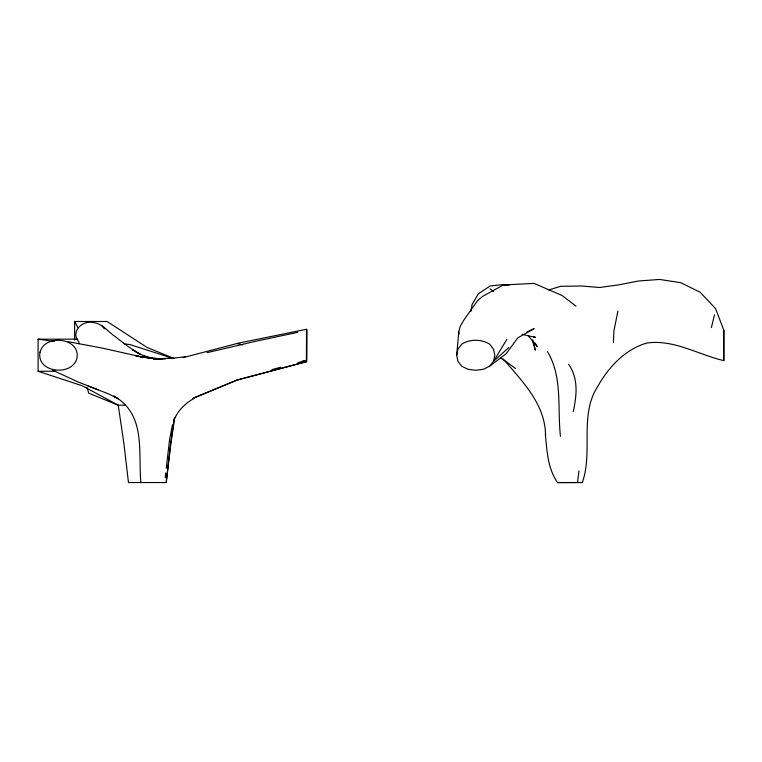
<?xml version="1.0" encoding="UTF-8"?>
<svg xmlns="http://www.w3.org/2000/svg" width="762" height="762" viewBox="0 0 762 762"><rect width="100%" height="100%" fill="white"/><g stroke="black" fill="none" stroke-linecap="round" stroke-linejoin="round"><path stroke-width="1.14" d="M548.669 289.912L560.699 286.302L581.654 286.007L599.675 287.503L618.411 284.893L638.461 281.007L659.568 279.444L680.685 282.664L700.173 292.265L715.537 308.562L723.814 330.251L723.795 360.626C698.183 354.654 673.903 339.166 646.805 343.043C625.031 349.387 608.848 366.951 597.884 386.134C578.872 415.452 593.369 451.304 582.311 482.546L557.527 482.556C547.773 468.516 546.916 451.018 545.402 434.569L545.525 435.493C545.421 404.079 522.17 381.295 503.244 358.997M613.429 342.443L613.915 330.946L617.906 311.087M306.534 360.35L306.534 330.517L306.534 360.35L297.856 362.636M534.248 328.565L517.769 337.89L506.149 353.73L489.709 366.189L483.413 369.294L475.745 370.275L468.087 369.275L461.715 366.255L457.914 361.226L456.705 355.254L458.781 331.765L460.229 326.355L463.41 320.754L477.545 300.58L482.794 296.275L503.349 284.959L534.057 283.388L562.089 295.504L576.043 306.191M165.24 477.774L165.754 472.992M166.268 468.211L169.612 439.341L172.479 424.815M166.116 482.546L170.526 444.341L174.393 417.852M578.977 470.973L577.51 482.546L557.527 482.556M174.66 417.852L170.755 444.341L166.297 482.546L128.464 482.546L124.015 444.341L118.234 405.174L82.125 385.724L38.1 371.265L38.1 339.166L77.676 339.166M573.262 411.585C576.758 395.602 578.606 378.447 568.585 364.198M470.973 311.229L472.097 304.457L478.374 293.789L490.061 285.988L503.33 284.597M456.705 355.254L457.876 349.225L461.705 344.176C470.116 338.947 481.327 338.966 489.737 344.186L493.519 349.196L494.843 355.197L493.586 361.264L489.709 366.189M711.365 327.603L714.518 314.773M174.117 419.995C177.67 410.537 185.328 403.374 193.948 398.44M506.787 339.49L493.586 361.264L508.797 347.539M526.666 332.194L533.305 329.022M193.596 397.993L236.963 380.038L306.629 361.617L306.629 329.251L306.429 361.617L303.019 360.721M192.796 398.44L237.249 380.038L306.629 361.617M271.986 369.608L280.568 367.246M183.118 357.645L237.249 343.443M207.102 352.663L255.06 341.424L297.856 332.308M306.629 329.251L236.963 343.443L242.659 344.929M185.156 356.816L171.793 358.302L154.6 358.797L171.793 358.302M157.134 358.769L165.773 358.626L154.048 358.635L161.963 358.969L155.524 358.731L159.153 358.95L151.686 358.026L143.618 355.902L148.552 357.597L140.503 354.292L132.664 349.796L140.484 354.559C131.521 349.301 123.254 342.957 115.119 336.509C108.118 331.908 102.756 323.764 93.916 322.678C83.41 319.545 70.466 330.794 78.2 340.976M154.6 358.797L160.458 358.74L153.857 358.769M153.191 358.816L157.982 358.826L153.476 358.816M74.647 340.004L74.647 321.488L107.109 321.488L147.047 347.453L174.346 358.569M38.1 371.265L55.559 371.265M125.339 405.174L118.234 405.174L88.744 393.163L87.03 387.534M581.158 482.546L582.311 482.546M503.349 284.959L509.235 285.026M160.487 358.873L140.999 356.921M123.977 343.9L129.759 344.5L172.926 358.397M142.123 357.073L152.229 358.416L135.788 355.93L141.427 356.873L101.46 347.929L68.056 341.662M38.1 339.166L54.235 341.433M522.037 334.289L535.553 337.471L533.533 336.594M52.635 370.189L77.867 381.876L108.947 394.068L117.986 398.793L113.748 395.983C146.266 414.29 138.084 451.752 140.856 482.546M88.259 386.124L92.783 387.82M93.555 388.096L98.165 389.82M515.617 368.503L500.348 357.588M489.918 288.798L493.624 291.455M101.784 325.669L104.404 328.851M527.923 335.318L537.315 346.815L535.01 342.948M74.647 321.488L78.029 327.717M547.497 351.663C562.851 377.285 557.212 407.994 560.489 436.359M532.486 340.404L535.305 350.177L532.743 339.976M458.781 331.765L459.134 333.937M723.814 330.251L723.795 360.626M78.848 341.538L78.848 343.919M40.015 352.206C36.109 372.904 72.428 376.723 76.933 358.226C80.829 337.528 44.52 333.708 40.015 352.206"/></g></svg>
